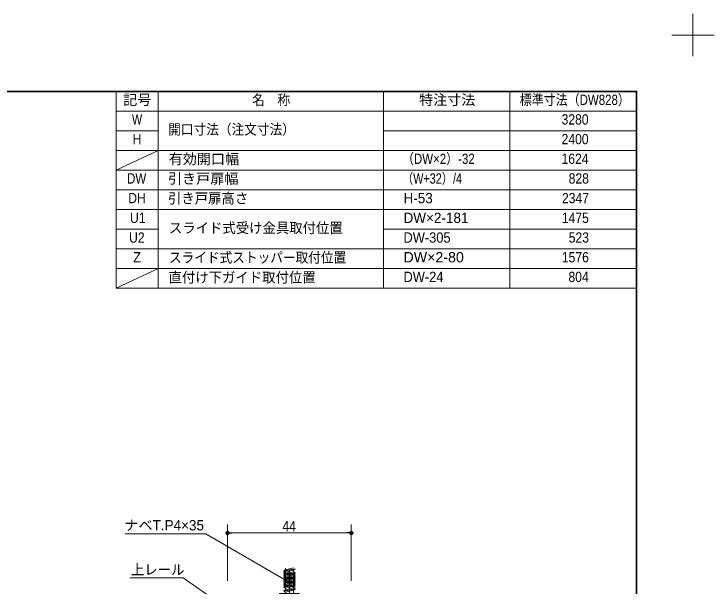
# Model space of a CAD drawing. Units: millimetres, scale not verified. Extents: x -6062 to 6062, y -3045 to 3045.
# Drawn here: x 0 to 2488, y 1011 to 3045 of the extents above; entities that cross this region are included whole.
import ezdxf
from ezdxf.enums import TextEntityAlignment as Align

# ---------------------------------------------------------------- set-up
doc = ezdxf.new("R2010")
doc.units = ezdxf.units.MM
doc.header["$LTSCALE"] = 20
doc.header["$PDMODE"] = 32
doc.header["$PDSIZE"] = 10
doc.linetypes.add('USER1', pattern=[10.5, 8, -0.5, 0.5, -0.5, 0.5, -0.5])
doc.linetypes.add('USER2', pattern=[2.91, 1.76, -0.4, 0.35, -0.4])
for name, color, linetype, lineweight in [('0-0_2寸法-3', 7, 'Continuous', 15), ('0-1_2寸法-1', 7, 'Continuous', 15), ('0-2_0', 7, 'Continuous', 25), ('0-5_1図面枠', 7, 'Continuous', 15), ('0-6_3一般', 7, 'Continuous', 15)]:
    doc.layers.add(name, color=color, linetype=linetype, lineweight=lineweight)
doc.layers.add('0-3_Defpoints', color=7, linetype='Continuous')
doc.styles.add('ＭＳ Ｐゴシック', font='')
doc.styles.get('ＭＳ Ｐゴシック').set_extended_font_data('MS PGothic')

# ---------------------------------------------------------------- blocks, each defined once
blk = doc.blocks.new('_Dot')
at = {"layer": '0-2_0'}
blk.add_line((-10, 0), (-20, 0), dxfattribs=at)
for points in [[(0, 0), (-10, 0), (-9.92, 1.25)], [(0, 0), (-9.92, -1.25), (-10, 0)], [(0, 0), (-9.92, 1.25), (-9.69, 2.49)], [(0, 0), (-9.69, -2.49), (-9.92, -1.25)], [(0, 0), (-9.69, 2.49), (-9.3, 3.68)], [(0, 0), (-9.3, -3.68), (-9.69, -2.49)], [(0, 0), (-9.3, 3.68), (-8.76, 4.82)], [(0, 0), (-8.76, -4.82), (-9.3, -3.68)], [(0, 0), (-8.76, 4.82), (-8.09, 5.88)], [(0, 0), (-8.09, -5.88), (-8.76, -4.82)], [(0, 0), (-8.09, 5.88), (-7.29, 6.85)], [(0, 0), (-7.29, -6.85), (-8.09, -5.88)], [(0, 0), (-7.29, 6.85), (-6.37, 7.71)], [(0, 0), (-6.37, -7.71), (-7.29, -6.85)], [(0, 0), (-6.37, 7.71), (-5.36, 8.44)], [(0, 0), (-5.36, -8.44), (-6.37, -7.71)], [(0, 0), (-5.36, 8.44), (-4.26, 9.05)], [(0, 0), (-4.26, -9.05), (-5.36, -8.44)], [(0, 0), (-4.26, 9.05), (-3.09, 9.51)], [(0, 0), (-3.09, -9.51), (-4.26, -9.05)], [(0, 0), (-3.09, 9.51), (-1.87, 9.82)], [(0, 0), (-1.87, -9.82), (-3.09, -9.51)], [(0, 0), (-1.87, 9.82), (-0.63, 9.98)], [(0, 0), (-0.63, -9.98), (-1.87, -9.82)], [(0, 0), (-0.63, 9.98), (0.63, 9.98)], [(0, 0), (0.63, -9.98), (-0.63, -9.98)], [(0, 0), (0.63, 9.98), (1.87, 9.82)], [(0, 0), (1.87, 9.82), (3.09, 9.51)], [(0, 0), (3.09, 9.51), (4.26, 9.05)], [(0, 0), (4.26, 9.05), (5.36, 8.44)], [(0, 0), (5.36, 8.44), (6.37, 7.71)], [(0, 0), (6.37, 7.71), (7.29, 6.85)], [(0, 0), (7.29, 6.85), (8.09, 5.88)], [(0, 0), (8.09, 5.88), (8.76, 4.82)], [(0, 0), (8.76, 4.82), (9.3, 3.68)], [(0, 0), (9.3, 3.68), (9.69, 2.49)], [(0, 0), (9.69, 2.49), (9.92, 1.25)], [(0, 0), (9.92, 1.25), (10, 0)], [(0, 0), (1.87, -9.82), (0.63, -9.98)], [(0, 0), (3.09, -9.51), (1.87, -9.82)], [(0, 0), (4.26, -9.05), (3.09, -9.51)], [(0, 0), (5.36, -8.44), (4.26, -9.05)], [(0, 0), (6.37, -7.71), (5.36, -8.44)], [(0, 0), (7.29, -6.85), (6.37, -7.71)], [(0, 0), (8.09, -5.88), (7.29, -6.85)], [(0, 0), (8.76, -4.82), (8.09, -5.88)], [(0, 0), (9.3, -3.68), (8.76, -4.82)], [(0, 0), (9.69, -2.49), (9.3, -3.68)], [(0, 0), (9.92, -1.25), (9.69, -2.49)], [(0, 0), (10, 0), (9.92, -1.25)]]:
    blk.add_solid(points, dxfattribs=at)
blk = doc.blocks.new('グループ-1')
at = {"layer": '0-5_1図面枠'}
for p, q in [((84000, 57900), (84000, 60900)), ((85500, 59400), (82500, 59400))]:
    blk.add_line(p, q, dxfattribs=at)
blk = doc.blocks.new('グループ-3')
at = {"layer": '0-5_1図面枠', "lineweight": 35}
blk.add_lwpolyline([(-80000, 55400), (80000, 55400), (80000, -55400), (-80000, -55400)], close=True, dxfattribs=at)
blk = doc.blocks.new('図面枠')
at = {"layer": '0-5_1図面枠'}
for name in ['グループ-1', 'グループ-3']:
    blk.add_blockref(name, (0, 0), dxfattribs=at)
blk = doc.blocks.new('グループ-8')
at = {"layer": '0-6_3一般'}
for p, q in [((55723.7, 21441.3), (54923.7, 21300)), ((54923.7, 21273.3), (55723.7, 21414.7)), ((55603.7, 21510.6), (55043.7, 21369.3)), ((55043.7, 21486.7), (55043.7, 21369.3)), ((55603.7, 21345.4), (55723.7, 21414.7)), ((54923.7, 21300), (55043.7, 21369.3)), ((54923.7, 21273.3), (54923.7, 21300)), ((54923.7, 21273.3), (55043.7, 21204.1)), ((54923.7, 20990.7), (55723.7, 21132)), ((54923.7, 20990.7), (54923.7, 21017.3)), ((55043.7, 21204.1), (55603.7, 21345.4)), ((55603.7, 21227.9), (55043.7, 21086.6)), ((55043.7, 21204.1), (55043.7, 21086.6)), ((55043.7, 20921.4), (55043.7, 20803.9)), ((55603.7, 21345.4), (55603.7, 21227.9)), ((55723.7, 21158.7), (55603.7, 21227.9)), ((55603.7, 21062.7), (55723.7, 21132)), ((55603.7, 21062.7), (55603.7, 20945.3)), ((55723.7, 21132), (55723.7, 21158.7)), ((55723.7, 20876), (54923.7, 20734.7)), ((54923.7, 20734.7), (55043.7, 20803.9)), ((54923.7, 20708), (54923.7, 20734.7)), ((54923.7, 20708), (55043.7, 20638.7)), ((54923.7, 20425.3), (55723.7, 20566.7)), ((54923.7, 20425.3), (54923.7, 20452)), ((55043.7, 20638.7), (55603.7, 20780.1)), ((55603.7, 20662.6), (55043.7, 20521.3)), ((55043.7, 20638.7), (55043.7, 20521.3)), ((55603.7, 20780.1), (55723.7, 20849.3)), ((55603.7, 20780.1), (55603.7, 20662.6)), ((55723.7, 20593.3), (55603.7, 20662.6)), ((55603.7, 20497.4), (55723.7, 20566.7)), ((55603.7, 20497.4), (55603.7, 20379.9)), ((55723.7, 20566.7), (55723.7, 20593.3)), ((55723.7, 20310.7), (54923.7, 20169.3)), ((54923.7, 20169.3), (55043.7, 20238.6)), ((54923.7, 20142.7), (54923.7, 20169.3)), ((54923.7, 20142.7), (55043.7, 20073.4)), ((54923.7, 19860), (55723.7, 20001.3)), ((55043.7, 20356.1), (55043.7, 20238.6)), ((55043.7, 20073.4), (55603.7, 20214.7)), ((55603.7, 20097.3), (55043.7, 19955.9)), ((55043.7, 20073.4), (55043.7, 19955.9)), ((55043.7, 19790.7), (55603.7, 19932.1)), ((55603.7, 20214.7), (55723.7, 20284)), ((55603.7, 20214.7), (55603.7, 20097.3)), ((55723.7, 20028), (55603.7, 20097.3)), ((55603.7, 19932.1), (55723.7, 20001.3)), ((55603.7, 19932.1), (55603.7, 19800)), ((55723.7, 20001.3), (55723.7, 20028)), ((54623.7, 19700), (54943.7, 19700)), ((54623.7, 19555.5), (54623.7, 19700)), ((54923.7, 19860), (54923.7, 19886.7)), ((54923.7, 19860), (55043.3, 19791)), ((55043.3, 19791), (55043.7, 19790.7)), ((56023.7, 19700), (56023.7, 19555.5))]:
    blk.add_line(p, q, dxfattribs=at)
at = {"layer": '0-6_3一般', "linetype": 'USER2'}
blk.add_line((55323.7, 19180), (55323.7, 19083.3), dxfattribs=at)
at = {"layer": '0-6_3一般'}
for points in [[(55723.7, 21158.7), (54923.7, 21017.3), (55043.7, 21086.6)], [(54923.7, 20990.7), (55043.7, 20921.4), (55603.7, 21062.7)], [(55723.7, 20876), (55603.7, 20945.3), (55043.7, 20803.9)], [(54923.7, 20708), (55723.7, 20849.3), (55723.7, 20876)], [(55723.7, 20593.3), (54923.7, 20452), (55043.7, 20521.3)], [(54923.7, 20425.3), (55043.7, 20356.1), (55603.7, 20497.4)], [(54923.7, 20142.7), (55723.7, 20284), (55723.7, 20310.7)], [(55723.7, 20028), (54923.7, 19886.7), (55043.7, 19955.9)], [(55723.7, 20310.7), (55603.7, 20379.9), (55043.7, 20238.6)], [(54943.7, 19700), (55703.7, 19700), (56023.7, 19700)]]:
    blk.add_lwpolyline(points, dxfattribs=at)
for centre, radius, start, end in [((54823.7, 19555.5), 200, 180, 231.31781), ((54943.7, 19800), 100, 270, 354.8103), ((55703.7, 19800), 100, 180, 270), ((55823.7, 19555.5), 200, 308.68219, 0), ((55323.7, 20180), 1000, 231.31781, 270), ((55323.7, 20180), 1000, 270, 308.68219)]:
    blk.add_arc(centre, radius, start, end, dxfattribs=at)
blk = doc.blocks.new('グループ-11')
at = {"layer": '0-6_3一般'}
blk.add_blockref('グループ-8', (0, 0), dxfattribs=at)
blk = doc.blocks.new('グループ-12')
at = {"layer": '0-6_3一般', "linetype": 'USER1'}
for p, q in [((55723.7, 21017.3), (54923.7, 21158.7)), ((54923.7, 21132), (55043.7, 21062.7)), ((55043.7, 20945.3), (54923.7, 20876)), ((55043.7, 21062.7), (55603.7, 20921.4)), ((55043.7, 20945.3), (55043.7, 21062.7)), ((55603.7, 20803.9), (55043.7, 20945.3)), ((55323.7, 19180), (55323.7, 21322.6)), ((55603.7, 21086.6), (55723.7, 21017.3)), ((55603.7, 20921.4), (55723.7, 20990.7)), ((55603.7, 20803.9), (55603.7, 20921.4)), ((55723.7, 21017.3), (55723.7, 20990.7)), ((54923.7, 20876), (54923.7, 20849.3)), ((54923.7, 20849.3), (55043.7, 20780.1)), ((54923.7, 20849.3), (55723.7, 20708)), ((55723.7, 20452), (54923.7, 20593.3)), ((54923.7, 20566.7), (55043.7, 20497.4)), ((55043.7, 20662.6), (55043.7, 20780.1)), ((55043.7, 20497.4), (55603.7, 20356.1)), ((55043.7, 20379.9), (55043.7, 20497.4)), ((55603.7, 20521.3), (55603.7, 20638.7)), ((55603.7, 20521.3), (55723.7, 20452)), ((55603.7, 20356.1), (55723.7, 20425.3)), ((55723.7, 20734.7), (55723.7, 20708)), ((55723.7, 20452), (55723.7, 20425.3)), ((55043.7, 20379.9), (54923.7, 20310.7)), ((54923.7, 20310.7), (54923.7, 20284)), ((54923.7, 20284), (55043.7, 20214.7)), ((54923.7, 20284), (55723.7, 20142.7)), ((55603.7, 20238.6), (55043.7, 20379.9)), ((55603.7, 20238.6), (55603.7, 20356.1))]:
    blk.add_line(p, q, dxfattribs=at)
for points in [[(55603.7, 21086.6), (55043.7, 21227.9), (54923.7, 21158.7)], [(54923.7, 21158.7), (54923.7, 21132), (55723.7, 20990.7)], [(55603.7, 20803.9), (55723.7, 20734.7), (54923.7, 20876)], [(55603.7, 20521.3), (55043.7, 20662.6), (54923.7, 20593.3)], [(54923.7, 20593.3), (54923.7, 20566.7), (55723.7, 20425.3)], [(55043.7, 20780.1), (55603.7, 20638.7), (55723.7, 20708)], [(55603.7, 20238.6), (55723.7, 20169.3), (54923.7, 20310.7)]]:
    blk.add_lwpolyline(points, dxfattribs=at)
blk = doc.blocks.new('グループ-13')
at = {"layer": '0-6_3一般'}
for name in ['グループ-11', 'グループ-12']:
    blk.add_blockref(name, (0, 0), dxfattribs=at)

msp = doc.modelspace()

# ---------------------------------------------------------------- hatches: boundary and pattern name
at = {"layer": '0-0_2寸法-3'}
msp.add_hatch(color=256, dxfattribs=at).paths.add_polyline_path([(969.69, 1032.62, 1), (959.68, 1032.62, 1)])

# ---------------------------------------------------------------- linework, layer by layer
for points in [[(964.68, 1032.62), (681.11, 1196.34), (394.81, 1196.34)], [(758.68, 929.74), (600.86, 1040.25), (412.57, 1040.25)]]:
    msp.add_lwpolyline(points, dxfattribs=at)
msp.add_circle((964.68, 1032.62), 5.01, dxfattribs=at)
at = {"layer": '0-1_2寸法-1'}
for p, q in [((758.68, 1030), (758.68, 1230)), ((1198.68, 1030), (1198.68, 1230)), ((773.69, 1200), (1183.68, 1200))]:
    msp.add_line(p, q, dxfattribs=at)
at = {"layer": '0-3_Defpoints'}
msp.add_point((1198.68, 1200), dxfattribs=at)
at = {"layer": '0-5_1図面枠'}
for p, q in [((512.5, 2770), (512.5, 2070)), ((1312.5, 2770), (1312.5, 2070)), ((1762.5, 2770), (1762.5, 2070)), ((2212.5, 2700), (362.5, 2700)), ((512.5, 2630), (362.5, 2630)), ((2212.5, 2630), (1312.5, 2630)), ((512.5, 2560), (362.5, 2490)), ((2212.5, 2560), (362.5, 2560)), ((2212.5, 2490), (362.5, 2490)), ((2212.5, 2420), (362.5, 2420)), ((2212.5, 2420), (362.5, 2420)), ((2212.5, 2350), (362.5, 2350)), ((512.5, 2280), (362.5, 2280)), ((2212.5, 2280), (1312.5, 2280)), ((2212.5, 2210), (362.5, 2210)), ((512.5, 2140), (362.5, 2070)), ((2212.5, 2140), (362.5, 2140))]:
    msp.add_line(p, q, dxfattribs=at)
msp.add_lwpolyline([(362.5, 2770), (2212.5, 2770), (2212.5, 2070), (362.5, 2070)], close=True, dxfattribs=at)

# ---------------------------------------------------------------- block references
at = {"layer": '0-1_2寸法-1', "xscale": 0.7503418, "yscale": 0.7503418, "rotation": 180}
msp.add_blockref('_Dot', (758.68, 1200), dxfattribs=at)
at = {"layer": '0-1_2寸法-1', "xscale": 0.7503418, "yscale": 0.7503418}
msp.add_blockref('_Dot', (1198.68, 1200), dxfattribs=at)
at = {"layer": '0-5_1図面枠', "xscale": 0.05, "yscale": 0.05}
msp.add_blockref('図面枠', (-1787.5, 0), dxfattribs=at)
at = {"layer": '0-6_3一般', "xscale": 0.05, "yscale": 0.05}
msp.add_blockref('グループ-13', (-1787.5, 0), dxfattribs=at)

# ---------------------------------------------------------------- texts
at = {"layer": '0-0_2寸法-3', "style": 'ＭＳ Ｐゴシック'}
msp.add_text('ナベT.P4×35', height=36.69, dxfattribs=at).set_placement((392.3, 1197.94), align=Align.BOTTOM_LEFT)
at = {"layer": '0-0_2寸法-3', "style": 'ＭＳ Ｐゴシック', "width": 0.95}
msp.add_text('上レール', height=36.69, dxfattribs=at).set_placement((415.46, 1040.29), align=Align.BOTTOM_LEFT)
at = {"layer": '0-1_2寸法-1', "style": 'ＭＳ Ｐゴシック', "width": 0.9}
msp.add_text('44', height=36.66, dxfattribs=at).set_placement((953.99, 1194.94), align=Align.BOTTOM_LEFT)
at = {"layer": '0-5_1図面枠', "style": 'ＭＳ Ｐゴシック'}
for s, height, p in [('記号', 36.66, (388.23, 2710.85)), ('特注寸法', 36.66, (1439.42, 2710.35)), ('有効開口幅', 36.66, (549.79, 2500.19)), ('引き戸扉幅', 36.69, (547.12, 2430.56)), ('H-53', 36.69, (1384.05, 2361.03)), ('DW×2-181', 36.69, (1384.22, 2290.95))]:
    msp.add_text(s, height=height, dxfattribs=at).set_placement(p, align=Align.BOTTOM_LEFT)
for s, height, width, p in [('名\u3000称', 36.69, 0.9, (846.3, 2710.27)), ('標準寸法（DW828）', 36.69, 0.85, (1797.3, 2710.56)), ('W', 36.69, 0.8, (419.25, 2641.03)), ('3280', 36.66, 0.9, (1945.86, 2640.95)), ('開口寸法（注文寸法）', 36.69, 0.9, (547.9, 2605.46)), ('H', 36.69, 0.9, (421.75, 2571.03)), ('2400', 36.66, 0.9, (1945.86, 2570.95)), ('（DW×2）-32', 36.69, 0.85, (1378.67, 2500.85)), ('1624', 36.66, 0.9, (1945.66, 2500.95)), ('DW', 36.69, 0.85, (401.85, 2431.03)), ('（W+32）/4', 36.69, 0.8, (1378.67, 2430.85)), ('828', 36.66, 0.9, (1971.03, 2431.03)), ('引き戸扉高さ', 36.66, 0.95, (547.12, 2360.37)), ('DH', 36.69, 0.9, (405.89, 2361.03)), ('2347', 36.66, 0.9, (1947.21, 2361.03)), ('U1', 36.69, 0.9, (412.35, 2290.95)), ('1475', 36.66, 0.9, (1946.64, 2290.95)), ('スライド式受け金具取付位置', 36.66, 0.95, (550.57, 2255.17)), ('U2', 36.69, 0.9, (408.98, 2221.03)), ('DW-305', 36.69, 0.95, (1384.22, 2220.95)), ('523', 36.66, 0.9, (1971.23, 2221.03)), ('Z', 36.69, 0.95, (423.77, 2151.03)), ('スライド式ストッパー取付位置', 36.66, 0.9, (550.57, 2149.98)), ('DW×2-80', 36.69, 1.05, (1384.22, 2150.95)), ('1576', 36.66, 0.9, (1946.84, 2150.95)), ('直付け下ガイド取付位置', 36.69, 0.95, (549.05, 2079.41)), ('DW-24', 36.69, 0.95, (1384.22, 2081.03)), ('804', 36.66, 0.9, (1970.25, 2080.95))]:
    msp.add_text(s, height=height, dxfattribs=dict(at, width=width)).set_placement(p, align=Align.BOTTOM_LEFT)

doc.saveas('drawing.dxf')
